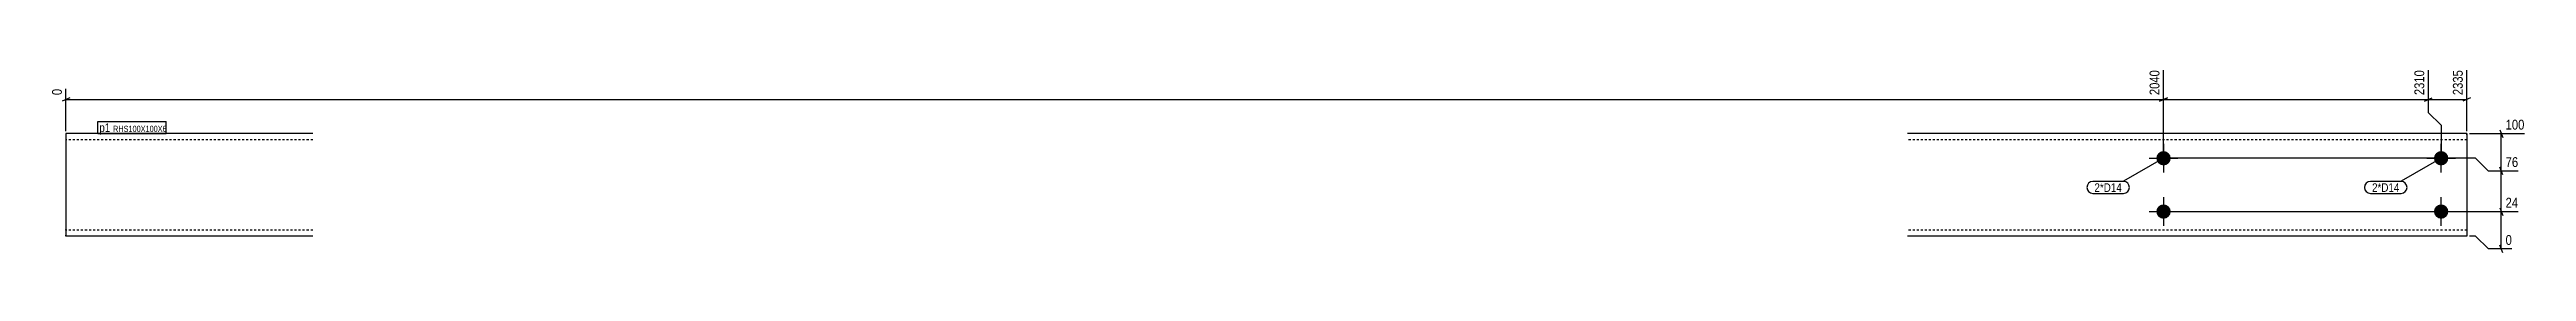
# Model space of a CAD drawing. Header units: millimetres. Extents: x 7 to 10639, y -5 to 188.
# Drawn here: x 8230 to 10639, y 8 to 188 of the extents above.
import ezdxf

# ---------------------------------------------------------------- set-up
doc = ezdxf.new("R2010")
doc.units = ezdxf.units.MM
doc.linetypes.add('DXK_LINE_DOT2', pattern=[3.9198, 1.9599, -1.9599])
for name, color, linetype in [('MÅLSÆTNING', 7, 'Continuous'), ('STÅL', 7, 'Continuous'), ('TEKST', 7, 'Continuous')]:
    doc.layers.add(name, color=color, linetype=linetype)
doc.styles.add('Arial Narrow', font='ARIALN.TTF', dxfattribs={"height": 0.2})

msp = doc.modelspace()

# ---------------------------------------------------------------- hatches: boundary and pattern name
at = {"layer": 'STÅL', "linetype": 'Continuous'}
for points in [[(10285.6, 106.8, -1), (10285.6, 92.8, -1)], [(10555.6, 106.8, -1), (10555.6, 92.8, -1)], [(10285.6, 54.8, -1), (10285.6, 40.8, -1)], [(10555.6, 54.8, -1), (10555.6, 40.8, -1)]]:
    msp.add_hatch(color=3, dxfattribs=at).paths.add_polyline_path(points)

# ---------------------------------------------------------------- linework, layer by layer
at = {"layer": 'MÅLSÆTNING', "color": 7, "linetype": 'Continuous'}
for p, q in [((10285.6, 102.3), (10285.6, 185.7)), ((10285.6, 102.3), (10285.6, 185.7)), ((10543.1, 185.7), (10543.1, 144.6)), ((10543.1, 185.7), (10543.1, 144.6)), ((10580.6, 126.3), (10580.6, 185.7)), ((8249.3, 158.6), (8241.8, 155.6)), ((8245.5, 126.3), (8245.5, 167.4)), ((8245.5, 157.1), (10285.6, 157.1)), ((10289.3, 158.6), (10281.8, 155.6)), ((10281.8, 155.6), (10289.3, 158.6)), ((10285.6, 157.1), (10543.1, 157.1)), ((10539.3, 155.6), (10546.8, 158.6)), ((10539.3, 155.6), (10546.8, 158.6)), ((10543.1, 157.1), (10580.6, 157.1)), ((10543.1, 144.6), (10555.6, 132.1)), ((10543.1, 144.6), (10555.6, 132.1)), ((10584.3, 158.6), (10576.8, 155.6)), ((10555.6, 132.1), (10555.6, 102.3)), ((10555.6, 132.1), (10555.6, 102.3)), ((10583.1, 123.8), (10636.6, 123.8)), ((10612.6, 127.5), (10615.6, 120)), ((10614.1, 87.3), (10614.1, 123.8)), ((10589.1, 99.8), (10288.1, 99.8)), ((10589.1, 99.8), (10288.1, 99.8)), ((10601.6, 87.3), (10589.1, 99.8)), ((10601.6, 87.3), (10589.1, 99.8)), ((10630.5, 87.3), (10601.6, 87.3)), ((10630.5, 87.3), (10601.6, 87.3)), ((10615.6, 83.5), (10612.6, 91)), ((10615.6, 83.5), (10612.6, 91)), ((10614.1, 47.7), (10614.1, 87.3)), ((10612.6, 51.5), (10615.6, 44)), ((10612.6, 51.5), (10615.6, 44)), ((10288.1, 47.7), (10630.5, 47.7)), ((10288.1, 47.7), (10630.5, 47.7)), ((10614.1, 11.3), (10614.1, 47.7)), ((10589.1, 23.8), (10583.1, 23.8)), ((10601.6, 11.3), (10589.1, 23.8)), ((10624.4, 11.3), (10601.6, 11.3)), ((10615.6, 7.5), (10612.6, 15))]:
    msp.add_line(p, q, dxfattribs=at)
at = {"layer": 'STÅL', "color": 2, "linetype": 'Continuous'}
for p, q in [((8485.5, 123.8), (8245.5, 123.8)), ((8245.5, 123.8), (8245.5, 24.7)), ((10580.6, 123.8), (10036.6, 123.8)), ((10580.6, 123.8), (10580.6, 23.8)), ((8245.5, 23.8), (8245.5, 24.7)), ((8485.5, 23.8), (8245.5, 23.8)), ((10580.6, 23.8), (10036.6, 23.8))]:
    msp.add_line(p, q, dxfattribs=at)
at = {"layer": 'STÅL', "color": 7, "linetype": 'DXK_LINE_DOT2'}
for p, q in [((10580.6, 122.8), (10580.6, 123.8)), ((8485.5, 117.8), (8245.5, 117.8)), ((10580.6, 117.8), (10036.6, 117.8)), ((8245.5, 29.8), (8245.5, 30.2)), ((8485.5, 29.8), (8245.5, 29.8)), ((10580.6, 29.8), (10036.6, 29.8)), ((10580.6, 29.8), (10580.6, 30.2))]:
    msp.add_line(p, q, dxfattribs=at)
at = {"layer": 'STÅL', "color": 3, "linetype": 'Continuous'}
for p, q in [((10271.6, 99.8), (10299.6, 99.8)), ((10285.6, 113.8), (10285.6, 85.8)), ((10541.6, 99.8), (10569.6, 99.8)), ((10555.6, 85.8), (10555.6, 113.8)), ((10285.6, 61.8), (10285.6, 33.8)), ((10555.6, 33.8), (10555.6, 61.8)), ((10271.6, 47.7), (10299.6, 47.7)), ((10541.6, 47.7), (10569.6, 47.7))]:
    msp.add_line(p, q, dxfattribs=at)

# ---------------------------------------------------------------- wipeouts: each hides what was drawn before it
at = {"color": 0}
for points in [[(10245.1, 67), (10245.1, 75.8), (10218.4, 75.8), (10218.4, 67)], [(10515.1, 67), (10515.1, 75.8), (10488.4, 75.8), (10488.4, 67)]]:
    msp.add_wipeout(points, dxfattribs=at).dxf.layer = 'TEKST'

# ---------------------------------------------------------------- next in the draw order: wipeouts: each hides what was drawn before it
at = {"color": 0, "linetype": 'Continuous'}
for points in [[(8243.5, 169.4), (8229.5, 169.4), (8229.5, 159.4), (8243.5, 159.4)], [(10283.5, 187.7), (10269.5, 187.7), (10269.5, 159.4), (10283.5, 159.4)], [(10541.1, 187.7), (10527.1, 187.7), (10527.1, 159.4), (10541.1, 159.4)], [(10578.6, 187.7), (10564.6, 187.7), (10564.6, 159.4), (10578.6, 159.4)], [(10638.6, 125.8), (10638.6, 139.8), (10616.3, 139.8), (10616.3, 125.8)], [(10632.5, 89.3), (10632.5, 103.3), (10616.3, 103.3), (10616.3, 89.3)], [(10632.5, 49.7), (10632.5, 63.7), (10616.3, 63.7), (10616.3, 49.7)], [(10626.4, 13.3), (10626.4, 27.3), (10616.3, 27.3), (10616.3, 13.3)]]:
    msp.add_wipeout(points, dxfattribs=at).dxf.layer = 'MÅLSÆTNING'
at = {"color": 0}
for points in [[(8288.7, 125.5), (8288.7, 134.3), (8278, 134.3), (8278, 125.5)], [(10245.1, 67), (10245.1, 75.8), (10218.4, 75.8), (10218.4, 67)], [(10515.1, 67), (10515.1, 75.8), (10488.4, 75.8), (10488.4, 67)]]:
    msp.add_wipeout(points, dxfattribs=at).dxf.layer = 'TEKST'

# ---------------------------------------------------------------- next in the draw order: linework, layer by layer
at = {"layer": 'TEKST', "color": 7, "linetype": 'Continuous'}
for p, q in [((10285.6, 99.8), (10246.6, 77.3)), ((10555.6, 99.8), (10516.6, 77.3)), ((10216.9, 77.3), (10246.6, 77.3)), ((10486.9, 77.3), (10516.6, 77.3)), ((10216.9, 65.5), (10246.6, 65.5)), ((10486.9, 65.5), (10516.6, 65.5))]:
    msp.add_line(p, q, dxfattribs=at)
for centre, radius, start, end in [((10216.9, 71.4), 5.87, 90, 270), ((10246.6, 71.4), 5.87, 270, 90), ((10486.9, 71.4), 5.88, 90, 270), ((10516.6, 71.4), 5.87, 270, 90)]:
    msp.add_arc(centre, radius, start, end, dxfattribs=at)

# ---------------------------------------------------------------- next in the draw order: texts
at = {"layer": 'MÅLSÆTNING', "color": 3, "linetype": 'Continuous', "style": 'Arial Narrow'}
for s, p in [('2040', (10281.6, 161.4)), ('2310', (10539.1, 161.4)), ('2335', (10576.6, 161.4)), ('0', (8241.5, 161.4))]:
    msp.add_text(s, height=9.54, rotation=90.0002, dxfattribs=at).set_placement(p)
for s, p in [('100', (10618.3, 127.8)), ('76', (10618.3, 91.3)), ('24', (10618.3, 51.7)), ('0', (10618.3, 15.3))]:
    msp.add_text(s, height=9.54, dxfattribs=at).set_placement(p)
at = {"layer": 'TEKST', "color": 3, "style": 'Arial Narrow'}
for p in [(10218.4, 67), (10488.4, 67)]:
    msp.add_text('2*D14', height=8.35, dxfattribs=at).set_placement(p)

# ---------------------------------------------------------------- next in the draw order: wipeouts: each hides what was drawn before it
at = {"color": 0}
msp.add_wipeout([(8288.7, 125.5), (8288.7, 134.3), (8278, 134.3), (8278, 125.5)], dxfattribs=at).dxf.layer = 'TEKST'

# ---------------------------------------------------------------- next in the draw order: linework, layer by layer
at = {"layer": 'TEKST', "color": 7, "linetype": 'Continuous'}
msp.add_line((8276.5, 124), (8276.5, 135.8), dxfattribs=at)

# ---------------------------------------------------------------- next in the draw order: wipeouts: each hides what was drawn before it
at = {"color": 0}
msp.add_wipeout([(8341.6, 125.5), (8341.6, 131.8), (8291.3, 131.8), (8291.3, 125.5)], dxfattribs=at).dxf.layer = 'TEKST'

# ---------------------------------------------------------------- next in the draw order: wipeouts: each hides what was drawn before it
msp.add_wipeout([(8341.6, 125.5), (8341.6, 131.8), (8291.3, 131.8), (8291.3, 125.5)], dxfattribs=at).dxf.layer = 'TEKST'

# ---------------------------------------------------------------- next in the draw order: linework, layer by layer
at = {"layer": 'TEKST', "color": 7, "linetype": 'Continuous'}
for p, q in [((8276.5, 135.8), (8343.1, 135.8)), ((8276.5, 124), (8343.1, 124)), ((8343.1, 124), (8343.1, 135.8))]:
    msp.add_line(p, q, dxfattribs=at)

# ---------------------------------------------------------------- next in the draw order: texts
at = {"layer": 'TEKST', "color": 3, "style": 'Arial Narrow'}
for s, height, p in [('p1', 8.35, (8278, 125.5)), ('RHS100X100X6', 5.965, (8291.3, 125.5))]:
    msp.add_text(s, height=height, dxfattribs=at).set_placement(p)

doc.saveas('drawing.dxf')
